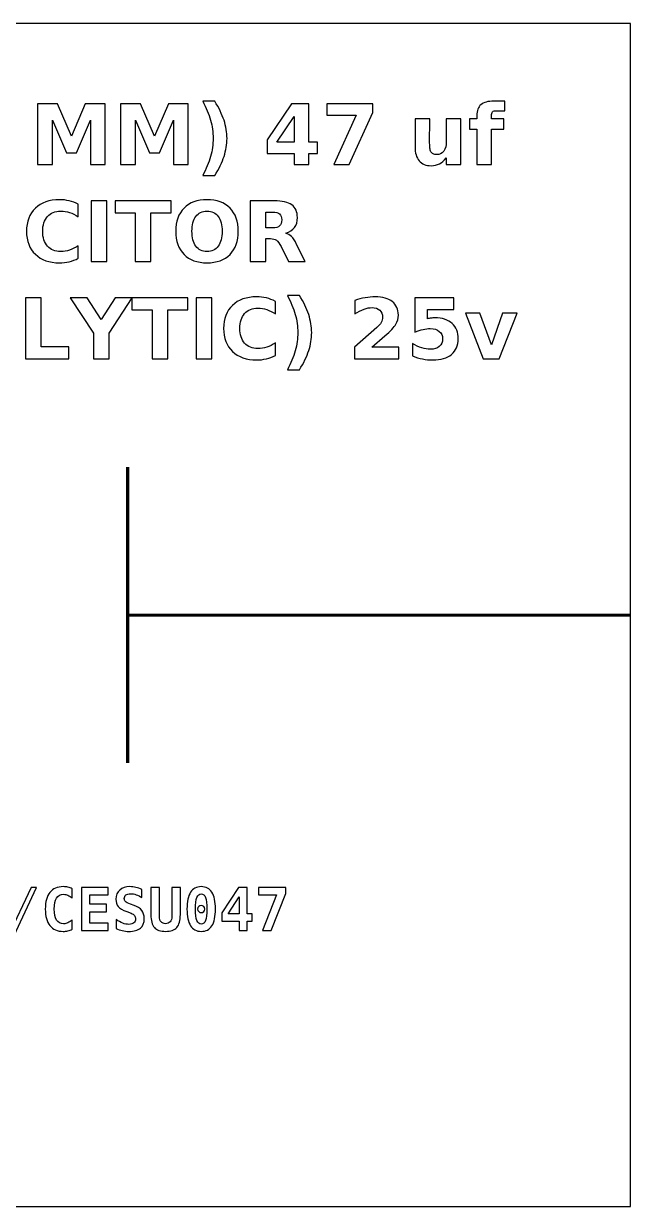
# Model space of a CAD drawing. Header units: centimetres. Extents: x -11.5 to -9.5, y -15.85 to -13.85.
# Drawn here: x -10.525 to -9.5, y -15.85 to -13.85 of the extents above; entities that cross this region are included whole.
import ezdxf

# ---------------------------------------------------------------- set-up
doc = ezdxf.new("R2010")
doc.units = ezdxf.units.CM
doc.header["$MEASUREMENT"] = 0
doc.layers.add('Layer 1', color=7, linetype='Continuous')

msp = doc.modelspace()

# ---------------------------------------------------------------- linework, layer by layer
at = {"layer": 'Layer 1', "color": 7}
msp.add_open_spline([(-11.5, -13.85), (-11.5, -13.85), (-9.5, -13.85), (-9.5, -13.85), (-9.5, -13.85), (-9.5, -13.85), (-9.5, -15.85), (-9.5, -15.85), (-9.5, -15.85), (-9.5, -15.85), (-11.5, -15.85), (-11.5, -15.85), (-11.5, -15.85), (-11.5, -15.85), (-11.5, -13.85), (-11.5, -13.85)], degree=3, knots=[0, 0, 0, 0, 0.25, 0.25, 0.25, 0.25, 0.5, 0.5, 0.5, 0.5, 0.75, 0.75, 0.75, 0.75, 1, 1, 1, 1], dxfattribs=at)
at = {"layer": 'Layer 1', "color": 250}
for points, knots in [([(-10.502, -13.98534), (-10.502, -13.98534), (-10.46825, -13.98534), (-10.46825, -13.98534), (-10.46825, -13.98534), (-10.46825, -13.98534), (-10.4448, -14.0404), (-10.4448, -14.0404), (-10.4448, -14.0404), (-10.4448, -14.0404), (-10.42124, -13.98534), (-10.42124, -13.98534), (-10.42124, -13.98534), (-10.42124, -13.98534), (-10.38756, -13.98534), (-10.38756, -13.98534), (-10.38756, -13.98534), (-10.38756, -13.98534), (-10.38756, -14.08821), (-10.38756, -14.08821), (-10.38756, -14.08821), (-10.38756, -14.08821), (-10.41263, -14.08821), (-10.41263, -14.08821), (-10.41263, -14.08821), (-10.41263, -14.08821), (-10.41263, -14.01297), (-10.41263, -14.01297), (-10.41263, -14.01297), (-10.41263, -14.01297), (-10.43634, -14.06843), (-10.43634, -14.06843), (-10.43634, -14.06843), (-10.43634, -14.06843), (-10.45315, -14.06843), (-10.45315, -14.06843), (-10.45315, -14.06843), (-10.45315, -14.06843), (-10.47686, -14.01297), (-10.47686, -14.01297), (-10.47686, -14.01297), (-10.47686, -14.01297), (-10.47686, -14.08821), (-10.47686, -14.08821), (-10.47686, -14.08821), (-10.47686, -14.08821), (-10.502, -14.08821), (-10.502, -14.08821), (-10.502, -14.08821), (-10.502, -14.08821), (-10.502, -13.98534), (-10.502, -13.98534)], [0, 0, 0, 0, 0.0769231, 0.0769231, 0.0769231, 0.0769231, 0.1538462, 0.1538462, 0.1538462, 0.1538462, 0.2307692, 0.2307692, 0.2307692, 0.2307692, 0.3076923, 0.3076923, 0.3076923, 0.3076923, 0.3846154, 0.3846154, 0.3846154, 0.3846154, 0.4615385, 0.4615385, 0.4615385, 0.4615385, 0.5384615, 0.5384615, 0.5384615, 0.5384615, 0.6153846, 0.6153846, 0.6153846, 0.6153846, 0.6923077, 0.6923077, 0.6923077, 0.6923077, 0.7692308, 0.7692308, 0.7692308, 0.7692308, 0.8461538, 0.8461538, 0.8461538, 0.8461538, 0.9230769, 0.9230769, 0.9230769, 0.9230769, 1, 1, 1, 1]), ([(-10.36157, -13.98534), (-10.36157, -13.98534), (-10.32782, -13.98534), (-10.32782, -13.98534), (-10.32782, -13.98534), (-10.32782, -13.98534), (-10.30437, -14.0404), (-10.30437, -14.0404), (-10.30437, -14.0404), (-10.30437, -14.0404), (-10.28081, -13.98534), (-10.28081, -13.98534), (-10.28081, -13.98534), (-10.28081, -13.98534), (-10.24713, -13.98534), (-10.24713, -13.98534), (-10.24713, -13.98534), (-10.24713, -13.98534), (-10.24713, -14.08821), (-10.24713, -14.08821), (-10.24713, -14.08821), (-10.24713, -14.08821), (-10.2722, -14.08821), (-10.2722, -14.08821), (-10.2722, -14.08821), (-10.2722, -14.08821), (-10.2722, -14.01297), (-10.2722, -14.01297), (-10.2722, -14.01297), (-10.2722, -14.01297), (-10.29591, -14.06843), (-10.29591, -14.06843), (-10.29591, -14.06843), (-10.29591, -14.06843), (-10.31272, -14.06843), (-10.31272, -14.06843), (-10.31272, -14.06843), (-10.31272, -14.06843), (-10.33643, -14.01297), (-10.33643, -14.01297), (-10.33643, -14.01297), (-10.33643, -14.01297), (-10.33643, -14.08821), (-10.33643, -14.08821), (-10.33643, -14.08821), (-10.33643, -14.08821), (-10.36157, -14.08821), (-10.36157, -14.08821), (-10.36157, -14.08821), (-10.36157, -14.08821), (-10.36157, -13.98534), (-10.36157, -13.98534)], [0, 0, 0, 0, 0.0769231, 0.0769231, 0.0769231, 0.0769231, 0.1538462, 0.1538462, 0.1538462, 0.1538462, 0.2307692, 0.2307692, 0.2307692, 0.2307692, 0.3076923, 0.3076923, 0.3076923, 0.3076923, 0.3846154, 0.3846154, 0.3846154, 0.3846154, 0.4615385, 0.4615385, 0.4615385, 0.4615385, 0.5384615, 0.5384615, 0.5384615, 0.5384615, 0.6153846, 0.6153846, 0.6153846, 0.6153846, 0.6923077, 0.6923077, 0.6923077, 0.6923077, 0.7692308, 0.7692308, 0.7692308, 0.7692308, 0.8461538, 0.8461538, 0.8461538, 0.8461538, 0.9230769, 0.9230769, 0.9230769, 0.9230769, 1, 1, 1, 1]), ([(-10.22281, -14.10681), (-10.21693, -14.09588), (-10.21251, -14.0852), (-10.20957, -14.07478), (-10.20957, -14.07478), (-10.20663, -14.06434), (-10.20517, -14.05406), (-10.20517, -14.0439), (-10.20517, -14.0439), (-10.20517, -14.03374), (-10.20663, -14.02346), (-10.20957, -14.01307), (-10.20957, -14.01307), (-10.21251, -14.00267), (-10.21693, -13.99202), (-10.22281, -13.98113), (-10.22281, -13.98113), (-10.22281, -13.98113), (-10.20235, -13.98113), (-10.20235, -13.98113), (-10.20235, -13.98113), (-10.19537, -13.9924), (-10.19019, -14.00317), (-10.1868, -14.01349), (-10.1868, -14.01349), (-10.18344, -14.02379), (-10.18175, -14.03398), (-10.18175, -14.04404), (-10.18175, -14.04404), (-10.18175, -14.05411), (-10.18342, -14.06424), (-10.18678, -14.07445), (-10.18678, -14.07445), (-10.19012, -14.08468), (-10.19532, -14.09548), (-10.20235, -14.10681), (-10.20235, -14.10681), (-10.20235, -14.10681), (-10.22281, -14.10681), (-10.22281, -14.10681)], [0, 0, 0, 0, 0.1, 0.1, 0.1, 0.1, 0.2, 0.2, 0.2, 0.2, 0.3, 0.3, 0.3, 0.3, 0.4, 0.4, 0.4, 0.4, 0.5, 0.5, 0.5, 0.5, 0.6, 0.6, 0.6, 0.6, 0.7, 0.7, 0.7, 0.7, 0.8, 0.8, 0.8, 0.8, 0.9, 0.9, 0.9, 0.9, 1, 1, 1, 1]), ([(-10.07293, -13.98534), (-10.07293, -13.98534), (-10.04343, -13.98534), (-10.04343, -13.98534), (-10.04343, -13.98534), (-10.04343, -13.98534), (-10.04343, -14.05025), (-10.04343, -14.05025), (-10.04343, -14.05025), (-10.04343, -14.05025), (-10.02876, -14.05025), (-10.02876, -14.05025), (-10.02876, -14.05025), (-10.02876, -14.05025), (-10.02876, -14.06947), (-10.02876, -14.06947), (-10.02876, -14.06947), (-10.02876, -14.06947), (-10.04343, -14.06947), (-10.04343, -14.06947), (-10.04343, -14.06947), (-10.04343, -14.06947), (-10.04343, -14.08821), (-10.04343, -14.08821), (-10.04343, -14.08821), (-10.04343, -14.08821), (-10.0685, -14.08821), (-10.0685, -14.08821), (-10.0685, -14.08821), (-10.0685, -14.08821), (-10.0685, -14.06947), (-10.0685, -14.06947), (-10.0685, -14.06947), (-10.0685, -14.06947), (-10.11413, -14.06947), (-10.11413, -14.06947), (-10.11413, -14.06947), (-10.11413, -14.06947), (-10.11413, -14.04672), (-10.11413, -14.04672), (-10.11413, -14.04672), (-10.11413, -14.04672), (-10.07293, -13.98534), (-10.07293, -13.98534)], [0, 0, 0, 0, 0.0909091, 0.0909091, 0.0909091, 0.0909091, 0.1818182, 0.1818182, 0.1818182, 0.1818182, 0.2727273, 0.2727273, 0.2727273, 0.2727273, 0.3636364, 0.3636364, 0.3636364, 0.3636364, 0.4545455, 0.4545455, 0.4545455, 0.4545455, 0.5454545, 0.5454545, 0.5454545, 0.5454545, 0.6363636, 0.6363636, 0.6363636, 0.6363636, 0.7272727, 0.7272727, 0.7272727, 0.7272727, 0.8181818, 0.8181818, 0.8181818, 0.8181818, 0.9090909, 0.9090909, 0.9090909, 0.9090909, 1, 1, 1, 1]), ([(-10.01286, -13.98534), (-10.01286, -13.98534), (-9.93534, -13.98534), (-9.93534, -13.98534), (-9.93534, -13.98534), (-9.93534, -13.98534), (-9.93534, -14.0003), (-9.93534, -14.0003), (-9.93534, -14.0003), (-9.93534, -14.0003), (-9.97544, -14.08821), (-9.97544, -14.08821), (-9.97544, -14.08821), (-9.97544, -14.08821), (-10.00129, -14.08821), (-10.00129, -14.08821), (-10.00129, -14.08821), (-10.00129, -14.08821), (-9.96331, -14.00484), (-9.96331, -14.00484), (-9.96331, -14.00484), (-9.96331, -14.00484), (-10.01286, -14.00484), (-10.01286, -14.00484), (-10.01286, -14.00484), (-10.01286, -14.00484), (-10.01286, -13.98534), (-10.01286, -13.98534)], [0, 0, 0, 0, 0.1428571, 0.1428571, 0.1428571, 0.1428571, 0.2857143, 0.2857143, 0.2857143, 0.2857143, 0.4285714, 0.4285714, 0.4285714, 0.4285714, 0.5714286, 0.5714286, 0.5714286, 0.5714286, 0.7142857, 0.7142857, 0.7142857, 0.7142857, 0.8571429, 0.8571429, 0.8571429, 0.8571429, 1, 1, 1, 1]), ([(-9.71187, -13.98099), (-9.71187, -13.98099), (-9.71187, -13.99717), (-9.71187, -13.99717), (-9.71187, -13.99717), (-9.71187, -13.99717), (-9.72553, -13.99717), (-9.72553, -13.99717), (-9.72553, -13.99717), (-9.72901, -13.99717), (-9.73146, -13.99781), (-9.73282, -13.99908), (-9.73282, -13.99908), (-9.73421, -14.00035), (-9.73489, -14.00253), (-9.73489, -14.00566), (-9.73489, -14.00566), (-9.73489, -14.00566), (-9.73489, -14.01105), (-9.73489, -14.01105), (-9.73489, -14.01105), (-9.73489, -14.01105), (-9.71382, -14.01105), (-9.71382, -14.01105), (-9.71382, -14.01105), (-9.71382, -14.01105), (-9.71382, -14.02869), (-9.71382, -14.02869), (-9.71382, -14.02869), (-9.71382, -14.02869), (-9.73489, -14.02869), (-9.73489, -14.02869), (-9.73489, -14.02869), (-9.73489, -14.02869), (-9.73489, -14.08821), (-9.73489, -14.08821), (-9.73489, -14.08821), (-9.73489, -14.08821), (-9.75956, -14.08821), (-9.75956, -14.08821), (-9.75956, -14.08821), (-9.75956, -14.08821), (-9.75956, -14.02869), (-9.75956, -14.02869), (-9.75956, -14.02869), (-9.75956, -14.02869), (-9.77182, -14.02869), (-9.77182, -14.02869), (-9.77182, -14.02869), (-9.77182, -14.02869), (-9.77182, -14.01105), (-9.77182, -14.01105), (-9.77182, -14.01105), (-9.77182, -14.01105), (-9.75956, -14.01105), (-9.75956, -14.01105), (-9.75956, -14.01105), (-9.75956, -14.01105), (-9.75956, -14.00566), (-9.75956, -14.00566), (-9.75956, -14.00566), (-9.75956, -13.99726), (-9.75721, -13.99103), (-9.75253, -13.98701), (-9.75253, -13.98701), (-9.74785, -13.98299), (-9.74058, -13.98099), (-9.73075, -13.98099), (-9.73075, -13.98099), (-9.73075, -13.98099), (-9.71187, -13.98099), (-9.71187, -13.98099)], [0, 0, 0, 0, 0.0555556, 0.0555556, 0.0555556, 0.0555556, 0.1111111, 0.1111111, 0.1111111, 0.1111111, 0.1666667, 0.1666667, 0.1666667, 0.1666667, 0.2222222, 0.2222222, 0.2222222, 0.2222222, 0.2777778, 0.2777778, 0.2777778, 0.2777778, 0.3333333, 0.3333333, 0.3333333, 0.3333333, 0.3888889, 0.3888889, 0.3888889, 0.3888889, 0.4444444, 0.4444444, 0.4444444, 0.4444444, 0.5, 0.5, 0.5, 0.5, 0.5555556, 0.5555556, 0.5555556, 0.5555556, 0.6111111, 0.6111111, 0.6111111, 0.6111111, 0.6666667, 0.6666667, 0.6666667, 0.6666667, 0.7222222, 0.7222222, 0.7222222, 0.7222222, 0.7777778, 0.7777778, 0.7777778, 0.7777778, 0.8333333, 0.8333333, 0.8333333, 0.8333333, 0.8888889, 0.8888889, 0.8888889, 0.8888889, 0.9444444, 0.9444444, 0.9444444, 0.9444444, 1, 1, 1, 1]), ([(-10.0685, -14.00719), (-10.0685, -14.00719), (-10.0976, -14.05025), (-10.0976, -14.05025), (-10.0976, -14.05025), (-10.0976, -14.05025), (-10.0685, -14.05025), (-10.0685, -14.05025), (-10.0685, -14.05025), (-10.0685, -14.05025), (-10.0685, -14.00719), (-10.0685, -14.00719)], [0, 0, 0, 0, 0.3333333, 0.3333333, 0.3333333, 0.3333333, 0.6666667, 0.6666667, 0.6666667, 0.6666667, 1, 1, 1, 1]), ([(-9.86394, -14.05818), (-9.86394, -14.05818), (-9.86394, -14.01105), (-9.86394, -14.01105), (-9.86394, -14.01105), (-9.86394, -14.01105), (-9.83913, -14.01105), (-9.83913, -14.01105), (-9.83913, -14.01105), (-9.83913, -14.01105), (-9.83913, -14.01876), (-9.83913, -14.01876), (-9.83913, -14.01876), (-9.83913, -14.02295), (-9.83915, -14.02819), (-9.8392, -14.03449), (-9.8392, -14.03449), (-9.83925, -14.04082), (-9.83927, -14.04503), (-9.83927, -14.04715), (-9.83927, -14.04715), (-9.83927, -14.05336), (-9.8391, -14.05782), (-9.83878, -14.06055), (-9.83878, -14.06055), (-9.83847, -14.06328), (-9.83791, -14.06526), (-9.83713, -14.0665), (-9.83713, -14.0665), (-9.83612, -14.06813), (-9.8348, -14.06935), (-9.83318, -14.07022), (-9.83318, -14.07022), (-9.83153, -14.07109), (-9.82967, -14.07154), (-9.82756, -14.07154), (-9.82756, -14.07154), (-9.82241, -14.07154), (-9.81836, -14.06956), (-9.81542, -14.06561), (-9.81542, -14.06561), (-9.81248, -14.06166), (-9.81102, -14.05618), (-9.81102, -14.04915), (-9.81102, -14.04915), (-9.81102, -14.04915), (-9.81102, -14.01105), (-9.81102, -14.01105), (-9.81102, -14.01105), (-9.81102, -14.01105), (-9.78635, -14.01105), (-9.78635, -14.01105), (-9.78635, -14.01105), (-9.78635, -14.01105), (-9.78635, -14.08821), (-9.78635, -14.08821), (-9.78635, -14.08821), (-9.78635, -14.08821), (-9.81102, -14.08821), (-9.81102, -14.08821), (-9.81102, -14.08821), (-9.81102, -14.08821), (-9.81102, -14.07704), (-9.81102, -14.07704), (-9.81102, -14.07704), (-9.81474, -14.08155), (-9.81869, -14.08487), (-9.82283, -14.08701), (-9.82283, -14.08701), (-9.82699, -14.08915), (-9.83158, -14.09021), (-9.83659, -14.09021), (-9.83659, -14.09021), (-9.8455, -14.09021), (-9.85227, -14.08748), (-9.85695, -14.082), (-9.85695, -14.082), (-9.86161, -14.07654), (-9.86394, -14.0686), (-9.86394, -14.05818)], [0, 0, 0, 0, 0.05, 0.05, 0.05, 0.05, 0.1, 0.1, 0.1, 0.1, 0.15, 0.15, 0.15, 0.15, 0.2, 0.2, 0.2, 0.2, 0.25, 0.25, 0.25, 0.25, 0.3, 0.3, 0.3, 0.3, 0.35, 0.35, 0.35, 0.35, 0.4, 0.4, 0.4, 0.4, 0.45, 0.45, 0.45, 0.45, 0.5, 0.5, 0.5, 0.5, 0.55, 0.55, 0.55, 0.55, 0.6, 0.6, 0.6, 0.6, 0.65, 0.65, 0.65, 0.65, 0.7, 0.7, 0.7, 0.7, 0.75, 0.75, 0.75, 0.75, 0.8, 0.8, 0.8, 0.8, 0.85, 0.85, 0.85, 0.85, 0.9, 0.9, 0.9, 0.9, 0.95, 0.95, 0.95, 0.95, 1, 1, 1, 1]), ([(-10.43322, -14.24682), (-10.43808, -14.24933), (-10.44316, -14.25124), (-10.44846, -14.25253), (-10.44846, -14.25253), (-10.45372, -14.25382), (-10.45925, -14.25446), (-10.46499, -14.25446), (-10.46499, -14.25446), (-10.48211, -14.25446), (-10.49568, -14.24966), (-10.5057, -14.24009), (-10.5057, -14.24009), (-10.51572, -14.23052), (-10.52073, -14.21754), (-10.52073, -14.20112), (-10.52073, -14.20112), (-10.52073, -14.18468), (-10.51572, -14.17167), (-10.5057, -14.1621), (-10.5057, -14.1621), (-10.49568, -14.15253), (-10.48211, -14.14773), (-10.46499, -14.14773), (-10.46499, -14.14773), (-10.45925, -14.14773), (-10.45372, -14.14837), (-10.44846, -14.14966), (-10.44846, -14.14966), (-10.44316, -14.15095), (-10.43808, -14.15286), (-10.43322, -14.15538), (-10.43322, -14.15538), (-10.43322, -14.15538), (-10.43322, -14.17666), (-10.43322, -14.17666), (-10.43322, -14.17666), (-10.43813, -14.1733), (-10.44298, -14.17085), (-10.44775, -14.1693), (-10.44775, -14.1693), (-10.45252, -14.16772), (-10.45756, -14.16695), (-10.46285, -14.16695), (-10.46285, -14.16695), (-10.4723, -14.16695), (-10.47976, -14.16998), (-10.48517, -14.17605), (-10.48517, -14.17605), (-10.4906, -14.18212), (-10.49331, -14.19047), (-10.49331, -14.20112), (-10.49331, -14.20112), (-10.49331, -14.21175), (-10.4906, -14.22008), (-10.48517, -14.22614), (-10.48517, -14.22614), (-10.47976, -14.23221), (-10.4723, -14.23524), (-10.46285, -14.23524), (-10.46285, -14.23524), (-10.45756, -14.23524), (-10.45252, -14.23447), (-10.44775, -14.23289), (-10.44775, -14.23289), (-10.44298, -14.23134), (-10.43813, -14.22889), (-10.43322, -14.22553), (-10.43322, -14.22553), (-10.43322, -14.22553), (-10.43322, -14.24682), (-10.43322, -14.24682)], [0, 0, 0, 0, 0.0555556, 0.0555556, 0.0555556, 0.0555556, 0.1111111, 0.1111111, 0.1111111, 0.1111111, 0.1666667, 0.1666667, 0.1666667, 0.1666667, 0.2222222, 0.2222222, 0.2222222, 0.2222222, 0.2777778, 0.2777778, 0.2777778, 0.2777778, 0.3333333, 0.3333333, 0.3333333, 0.3333333, 0.3888889, 0.3888889, 0.3888889, 0.3888889, 0.4444444, 0.4444444, 0.4444444, 0.4444444, 0.5, 0.5, 0.5, 0.5, 0.5555556, 0.5555556, 0.5555556, 0.5555556, 0.6111111, 0.6111111, 0.6111111, 0.6111111, 0.6666667, 0.6666667, 0.6666667, 0.6666667, 0.7222222, 0.7222222, 0.7222222, 0.7222222, 0.7777778, 0.7777778, 0.7777778, 0.7777778, 0.8333333, 0.8333333, 0.8333333, 0.8333333, 0.8888889, 0.8888889, 0.8888889, 0.8888889, 0.9444444, 0.9444444, 0.9444444, 0.9444444, 1, 1, 1, 1]), ([(-10.41125, -14.14959), (-10.41125, -14.14959), (-10.38472, -14.14959), (-10.38472, -14.14959), (-10.38472, -14.14959), (-10.38472, -14.14959), (-10.38472, -14.25246), (-10.38472, -14.25246), (-10.38472, -14.25246), (-10.38472, -14.25246), (-10.41125, -14.25246), (-10.41125, -14.25246), (-10.41125, -14.25246), (-10.41125, -14.25246), (-10.41125, -14.14959), (-10.41125, -14.14959)], [0, 0, 0, 0, 0.25, 0.25, 0.25, 0.25, 0.5, 0.5, 0.5, 0.5, 0.75, 0.75, 0.75, 0.75, 1, 1, 1, 1]), ([(-10.37104, -14.14959), (-10.37104, -14.14959), (-10.27624, -14.14959), (-10.27624, -14.14959), (-10.27624, -14.14959), (-10.27624, -14.14959), (-10.27624, -14.16965), (-10.27624, -14.16965), (-10.27624, -14.16965), (-10.27624, -14.16965), (-10.31034, -14.16965), (-10.31034, -14.16965), (-10.31034, -14.16965), (-10.31034, -14.16965), (-10.31034, -14.25246), (-10.31034, -14.25246), (-10.31034, -14.25246), (-10.31034, -14.25246), (-10.33687, -14.25246), (-10.33687, -14.25246), (-10.33687, -14.25246), (-10.33687, -14.25246), (-10.33687, -14.16965), (-10.33687, -14.16965), (-10.33687, -14.16965), (-10.33687, -14.16965), (-10.37104, -14.16965), (-10.37104, -14.16965), (-10.37104, -14.16965), (-10.37104, -14.16965), (-10.37104, -14.14959), (-10.37104, -14.14959)], [0, 0, 0, 0, 0.125, 0.125, 0.125, 0.125, 0.25, 0.25, 0.25, 0.25, 0.375, 0.375, 0.375, 0.375, 0.5, 0.5, 0.5, 0.5, 0.625, 0.625, 0.625, 0.625, 0.75, 0.75, 0.75, 0.75, 0.875, 0.875, 0.875, 0.875, 1, 1, 1, 1]), ([(-10.21551, -14.14773), (-10.19898, -14.14773), (-10.18602, -14.15246), (-10.17666, -14.16194), (-10.17666, -14.16194), (-10.16728, -14.17139), (-10.1626, -14.18444), (-10.1626, -14.20112), (-10.1626, -14.20112), (-10.1626, -14.21775), (-10.16728, -14.2308), (-10.17666, -14.24025), (-10.17666, -14.24025), (-10.18602, -14.24973), (-10.19898, -14.25446), (-10.21551, -14.25446), (-10.21551, -14.25446), (-10.232, -14.25446), (-10.24493, -14.24973), (-10.25434, -14.24025), (-10.25434, -14.24025), (-10.26372, -14.2308), (-10.26843, -14.21775), (-10.26843, -14.20112), (-10.26843, -14.20112), (-10.26843, -14.18444), (-10.26372, -14.17139), (-10.25434, -14.16194), (-10.25434, -14.16194), (-10.24493, -14.15246), (-10.232, -14.14773), (-10.21551, -14.14773)], [0, 0, 0, 0, 0.125, 0.125, 0.125, 0.125, 0.25, 0.25, 0.25, 0.25, 0.375, 0.375, 0.375, 0.375, 0.5, 0.5, 0.5, 0.5, 0.625, 0.625, 0.625, 0.625, 0.75, 0.75, 0.75, 0.75, 0.875, 0.875, 0.875, 0.875, 1, 1, 1, 1]), ([(-10.116, -14.21354), (-10.116, -14.21354), (-10.116, -14.25246), (-10.116, -14.25246), (-10.116, -14.25246), (-10.116, -14.25246), (-10.14253, -14.25246), (-10.14253, -14.25246), (-10.14253, -14.25246), (-10.14253, -14.25246), (-10.14253, -14.14959), (-10.14253, -14.14959), (-10.14253, -14.14959), (-10.14253, -14.14959), (-10.10201, -14.14959), (-10.10201, -14.14959), (-10.10201, -14.14959), (-10.08846, -14.14959), (-10.07851, -14.15187), (-10.07221, -14.15641), (-10.07221, -14.15641), (-10.06589, -14.16095), (-10.06273, -14.16815), (-10.06273, -14.17798), (-10.06273, -14.17798), (-10.06273, -14.18477), (-10.06438, -14.19037), (-10.06765, -14.19472), (-10.06765, -14.19472), (-10.07094, -14.1991), (-10.0759, -14.20232), (-10.08251, -14.20437), (-10.08251, -14.20437), (-10.07889, -14.20521), (-10.07562, -14.20707), (-10.07275, -14.20999), (-10.07275, -14.20999), (-10.06988, -14.2129), (-10.06699, -14.21732), (-10.06405, -14.22325), (-10.06405, -14.22325), (-10.06405, -14.22325), (-10.04963, -14.25246), (-10.04963, -14.25246), (-10.04963, -14.25246), (-10.04963, -14.25246), (-10.0779, -14.25246), (-10.0779, -14.25246), (-10.0779, -14.25246), (-10.0779, -14.25246), (-10.09044, -14.2269), (-10.09044, -14.2269), (-10.09044, -14.2269), (-10.09295, -14.22177), (-10.09552, -14.21824), (-10.09813, -14.21636), (-10.09813, -14.21636), (-10.10072, -14.21448), (-10.10417, -14.21354), (-10.1085, -14.21354), (-10.1085, -14.21354), (-10.1085, -14.21354), (-10.116, -14.21354), (-10.116, -14.21354)], [0, 0, 0, 0, 0.0625, 0.0625, 0.0625, 0.0625, 0.125, 0.125, 0.125, 0.125, 0.1875, 0.1875, 0.1875, 0.1875, 0.25, 0.25, 0.25, 0.25, 0.3125, 0.3125, 0.3125, 0.3125, 0.375, 0.375, 0.375, 0.375, 0.4375, 0.4375, 0.4375, 0.4375, 0.5, 0.5, 0.5, 0.5, 0.5625, 0.5625, 0.5625, 0.5625, 0.625, 0.625, 0.625, 0.625, 0.6875, 0.6875, 0.6875, 0.6875, 0.75, 0.75, 0.75, 0.75, 0.8125, 0.8125, 0.8125, 0.8125, 0.875, 0.875, 0.875, 0.875, 0.9375, 0.9375, 0.9375, 0.9375, 1, 1, 1, 1]), ([(-10.21551, -14.16695), (-10.2236, -14.16695), (-10.22986, -14.16993), (-10.23433, -14.17591), (-10.23433, -14.17591), (-10.23877, -14.18188), (-10.24101, -14.19028), (-10.24101, -14.20112), (-10.24101, -14.20112), (-10.24101, -14.21194), (-10.23877, -14.22031), (-10.23433, -14.22628), (-10.23433, -14.22628), (-10.22986, -14.23226), (-10.2236, -14.23524), (-10.21551, -14.23524), (-10.21551, -14.23524), (-10.20737, -14.23524), (-10.2011, -14.23226), (-10.19663, -14.22628), (-10.19663, -14.22628), (-10.19218, -14.22031), (-10.18995, -14.21194), (-10.18995, -14.20112), (-10.18995, -14.20112), (-10.18995, -14.19028), (-10.19218, -14.18188), (-10.19663, -14.17591), (-10.19663, -14.17591), (-10.2011, -14.16993), (-10.20737, -14.16695), (-10.21551, -14.16695)], [0, 0, 0, 0, 0.125, 0.125, 0.125, 0.125, 0.25, 0.25, 0.25, 0.25, 0.375, 0.375, 0.375, 0.375, 0.5, 0.5, 0.5, 0.5, 0.625, 0.625, 0.625, 0.625, 0.75, 0.75, 0.75, 0.75, 0.875, 0.875, 0.875, 0.875, 1, 1, 1, 1]), ([(-10.10483, -14.19522), (-10.09928, -14.19522), (-10.09528, -14.19418), (-10.09288, -14.19211), (-10.09288, -14.19211), (-10.09046, -14.19004), (-10.08926, -14.18663), (-10.08926, -14.1819), (-10.08926, -14.1819), (-10.08926, -14.17722), (-10.09046, -14.17386), (-10.09288, -14.17184), (-10.09288, -14.17184), (-10.09528, -14.16982), (-10.09928, -14.16881), (-10.10483, -14.16881), (-10.10483, -14.16881), (-10.10483, -14.16881), (-10.116, -14.16881), (-10.116, -14.16881), (-10.116, -14.16881), (-10.116, -14.16881), (-10.116, -14.19522), (-10.116, -14.19522), (-10.116, -14.19522), (-10.116, -14.19522), (-10.10483, -14.19522), (-10.10483, -14.19522)], [0, 0, 0, 0, 0.1428571, 0.1428571, 0.1428571, 0.1428571, 0.2857143, 0.2857143, 0.2857143, 0.2857143, 0.4285714, 0.4285714, 0.4285714, 0.4285714, 0.5714286, 0.5714286, 0.5714286, 0.5714286, 0.7142857, 0.7142857, 0.7142857, 0.7142857, 0.8571429, 0.8571429, 0.8571429, 0.8571429, 1, 1, 1, 1]), ([(-10.52242, -14.31384), (-10.52242, -14.31384), (-10.49589, -14.31384), (-10.49589, -14.31384), (-10.49589, -14.31384), (-10.49589, -14.31384), (-10.49589, -14.39665), (-10.49589, -14.39665), (-10.49589, -14.39665), (-10.49589, -14.39665), (-10.44933, -14.39665), (-10.44933, -14.39665), (-10.44933, -14.39665), (-10.44933, -14.39665), (-10.44933, -14.41671), (-10.44933, -14.41671), (-10.44933, -14.41671), (-10.44933, -14.41671), (-10.52242, -14.41671), (-10.52242, -14.41671), (-10.52242, -14.41671), (-10.52242, -14.41671), (-10.52242, -14.31384), (-10.52242, -14.31384)], [0, 0, 0, 0, 0.1666667, 0.1666667, 0.1666667, 0.1666667, 0.3333333, 0.3333333, 0.3333333, 0.3333333, 0.5, 0.5, 0.5, 0.5, 0.6666667, 0.6666667, 0.6666667, 0.6666667, 0.8333333, 0.8333333, 0.8333333, 0.8333333, 1, 1, 1, 1]), ([(-10.44686, -14.31384), (-10.44686, -14.31384), (-10.41786, -14.31384), (-10.41786, -14.31384), (-10.41786, -14.31384), (-10.41786, -14.31384), (-10.39441, -14.35051), (-10.39441, -14.35051), (-10.39441, -14.35051), (-10.39441, -14.35051), (-10.37099, -14.31384), (-10.37099, -14.31384), (-10.37099, -14.31384), (-10.37099, -14.31384), (-10.34192, -14.31384), (-10.34192, -14.31384), (-10.34192, -14.31384), (-10.34192, -14.31384), (-10.38112, -14.37337), (-10.38112, -14.37337), (-10.38112, -14.37337), (-10.38112, -14.37337), (-10.38112, -14.41671), (-10.38112, -14.41671), (-10.38112, -14.41671), (-10.38112, -14.41671), (-10.40765, -14.41671), (-10.40765, -14.41671), (-10.40765, -14.41671), (-10.40765, -14.41671), (-10.40765, -14.37337), (-10.40765, -14.37337), (-10.40765, -14.37337), (-10.40765, -14.37337), (-10.44686, -14.31384), (-10.44686, -14.31384)], [0, 0, 0, 0, 0.1111111, 0.1111111, 0.1111111, 0.1111111, 0.2222222, 0.2222222, 0.2222222, 0.2222222, 0.3333333, 0.3333333, 0.3333333, 0.3333333, 0.4444444, 0.4444444, 0.4444444, 0.4444444, 0.5555556, 0.5555556, 0.5555556, 0.5555556, 0.6666667, 0.6666667, 0.6666667, 0.6666667, 0.7777778, 0.7777778, 0.7777778, 0.7777778, 0.8888889, 0.8888889, 0.8888889, 0.8888889, 1, 1, 1, 1]), ([(-10.3426, -14.31384), (-10.3426, -14.31384), (-10.2478, -14.31384), (-10.2478, -14.31384), (-10.2478, -14.31384), (-10.2478, -14.31384), (-10.2478, -14.3339), (-10.2478, -14.3339), (-10.2478, -14.3339), (-10.2478, -14.3339), (-10.2819, -14.3339), (-10.2819, -14.3339), (-10.2819, -14.3339), (-10.2819, -14.3339), (-10.2819, -14.41671), (-10.2819, -14.41671), (-10.2819, -14.41671), (-10.2819, -14.41671), (-10.30843, -14.41671), (-10.30843, -14.41671), (-10.30843, -14.41671), (-10.30843, -14.41671), (-10.30843, -14.3339), (-10.30843, -14.3339), (-10.30843, -14.3339), (-10.30843, -14.3339), (-10.3426, -14.3339), (-10.3426, -14.3339), (-10.3426, -14.3339), (-10.3426, -14.3339), (-10.3426, -14.31384), (-10.3426, -14.31384)], [0, 0, 0, 0, 0.125, 0.125, 0.125, 0.125, 0.25, 0.25, 0.25, 0.25, 0.375, 0.375, 0.375, 0.375, 0.5, 0.5, 0.5, 0.5, 0.625, 0.625, 0.625, 0.625, 0.75, 0.75, 0.75, 0.75, 0.875, 0.875, 0.875, 0.875, 1, 1, 1, 1]), ([(-10.23406, -14.31384), (-10.23406, -14.31384), (-10.20753, -14.31384), (-10.20753, -14.31384), (-10.20753, -14.31384), (-10.20753, -14.31384), (-10.20753, -14.41671), (-10.20753, -14.41671), (-10.20753, -14.41671), (-10.20753, -14.41671), (-10.23406, -14.41671), (-10.23406, -14.41671), (-10.23406, -14.41671), (-10.23406, -14.41671), (-10.23406, -14.31384), (-10.23406, -14.31384)], [0, 0, 0, 0, 0.25, 0.25, 0.25, 0.25, 0.5, 0.5, 0.5, 0.5, 0.75, 0.75, 0.75, 0.75, 1, 1, 1, 1]), ([(-10.09999, -14.41107), (-10.10485, -14.41358), (-10.10993, -14.41549), (-10.11523, -14.41678), (-10.11523, -14.41678), (-10.12049, -14.41807), (-10.12602, -14.41871), (-10.13176, -14.41871), (-10.13176, -14.41871), (-10.14888, -14.41871), (-10.16245, -14.41391), (-10.17247, -14.40434), (-10.17247, -14.40434), (-10.18249, -14.39477), (-10.1875, -14.38179), (-10.1875, -14.36537), (-10.1875, -14.36537), (-10.1875, -14.34893), (-10.18249, -14.33592), (-10.17247, -14.32635), (-10.17247, -14.32635), (-10.16245, -14.31678), (-10.14888, -14.31198), (-10.13176, -14.31198), (-10.13176, -14.31198), (-10.12602, -14.31198), (-10.12049, -14.31262), (-10.11523, -14.31391), (-10.11523, -14.31391), (-10.10993, -14.3152), (-10.10485, -14.31711), (-10.09999, -14.31963), (-10.09999, -14.31963), (-10.09999, -14.31963), (-10.09999, -14.34091), (-10.09999, -14.34091), (-10.09999, -14.34091), (-10.1049, -14.33755), (-10.10975, -14.3351), (-10.11452, -14.33355), (-10.11452, -14.33355), (-10.11929, -14.33197), (-10.12433, -14.3312), (-10.12962, -14.3312), (-10.12962, -14.3312), (-10.13907, -14.3312), (-10.14653, -14.33423), (-10.15194, -14.3403), (-10.15194, -14.3403), (-10.15737, -14.34637), (-10.16008, -14.35472), (-10.16008, -14.36537), (-10.16008, -14.36537), (-10.16008, -14.376), (-10.15737, -14.38433), (-10.15194, -14.39039), (-10.15194, -14.39039), (-10.14653, -14.39646), (-10.13907, -14.39949), (-10.12962, -14.39949), (-10.12962, -14.39949), (-10.12433, -14.39949), (-10.11929, -14.39872), (-10.11452, -14.39714), (-10.11452, -14.39714), (-10.10975, -14.39559), (-10.1049, -14.39314), (-10.09999, -14.38978), (-10.09999, -14.38978), (-10.09999, -14.38978), (-10.09999, -14.41107), (-10.09999, -14.41107)], [0, 0, 0, 0, 0.0555556, 0.0555556, 0.0555556, 0.0555556, 0.1111111, 0.1111111, 0.1111111, 0.1111111, 0.1666667, 0.1666667, 0.1666667, 0.1666667, 0.2222222, 0.2222222, 0.2222222, 0.2222222, 0.2777778, 0.2777778, 0.2777778, 0.2777778, 0.3333333, 0.3333333, 0.3333333, 0.3333333, 0.3888889, 0.3888889, 0.3888889, 0.3888889, 0.4444444, 0.4444444, 0.4444444, 0.4444444, 0.5, 0.5, 0.5, 0.5, 0.5555556, 0.5555556, 0.5555556, 0.5555556, 0.6111111, 0.6111111, 0.6111111, 0.6111111, 0.6666667, 0.6666667, 0.6666667, 0.6666667, 0.7222222, 0.7222222, 0.7222222, 0.7222222, 0.7777778, 0.7777778, 0.7777778, 0.7777778, 0.8333333, 0.8333333, 0.8333333, 0.8333333, 0.8888889, 0.8888889, 0.8888889, 0.8888889, 0.9444444, 0.9444444, 0.9444444, 0.9444444, 1, 1, 1, 1]), ([(-10.07969, -14.43531), (-10.07381, -14.42438), (-10.06939, -14.4137), (-10.06645, -14.40328), (-10.06645, -14.40328), (-10.06351, -14.39284), (-10.06205, -14.38256), (-10.06205, -14.3724), (-10.06205, -14.3724), (-10.06205, -14.36224), (-10.06351, -14.35196), (-10.06645, -14.34157), (-10.06645, -14.34157), (-10.06939, -14.33117), (-10.07381, -14.32052), (-10.07969, -14.30963), (-10.07969, -14.30963), (-10.07969, -14.30963), (-10.05923, -14.30963), (-10.05923, -14.30963), (-10.05923, -14.30963), (-10.05225, -14.3209), (-10.04707, -14.33167), (-10.04368, -14.34199), (-10.04368, -14.34199), (-10.04032, -14.35229), (-10.03863, -14.36248), (-10.03863, -14.37254), (-10.03863, -14.37254), (-10.03863, -14.38261), (-10.0403, -14.39274), (-10.04366, -14.40295), (-10.04366, -14.40295), (-10.047, -14.41318), (-10.0522, -14.42398), (-10.05923, -14.43531), (-10.05923, -14.43531), (-10.05923, -14.43531), (-10.07969, -14.43531), (-10.07969, -14.43531)], [0, 0, 0, 0, 0.1, 0.1, 0.1, 0.1, 0.2, 0.2, 0.2, 0.2, 0.3, 0.3, 0.3, 0.3, 0.4, 0.4, 0.4, 0.4, 0.5, 0.5, 0.5, 0.5, 0.6, 0.6, 0.6, 0.6, 0.7, 0.7, 0.7, 0.7, 0.8, 0.8, 0.8, 0.8, 0.9, 0.9, 0.9, 0.9, 1, 1, 1, 1]), ([(-9.9367, -14.39721), (-9.9367, -14.39721), (-9.89142, -14.39721), (-9.89142, -14.39721), (-9.89142, -14.39721), (-9.89142, -14.39721), (-9.89142, -14.41671), (-9.89142, -14.41671), (-9.89142, -14.41671), (-9.89142, -14.41671), (-9.96619, -14.41671), (-9.96619, -14.41671), (-9.96619, -14.41671), (-9.96619, -14.41671), (-9.96619, -14.39721), (-9.96619, -14.39721), (-9.96619, -14.39721), (-9.96619, -14.39721), (-9.92863, -14.36408), (-9.92863, -14.36408), (-9.92863, -14.36408), (-9.92527, -14.36104), (-9.9228, -14.35808), (-9.9212, -14.35519), (-9.9212, -14.35519), (-9.91958, -14.35229), (-9.91878, -14.34928), (-9.91878, -14.34615), (-9.91878, -14.34615), (-9.91878, -14.34133), (-9.9204, -14.33745), (-9.92364, -14.33451), (-9.92364, -14.33451), (-9.92687, -14.33157), (-9.93117, -14.33012), (-9.93656, -14.33012), (-9.93656, -14.33012), (-9.94069, -14.33012), (-9.94521, -14.33101), (-9.95013, -14.33277), (-9.95013, -14.33277), (-9.95504, -14.33454), (-9.96031, -14.33717), (-9.96591, -14.34065), (-9.96591, -14.34065), (-9.96591, -14.34065), (-9.96591, -14.31805), (-9.96591, -14.31805), (-9.96591, -14.31805), (-9.95993, -14.31608), (-9.95403, -14.31457), (-9.9482, -14.31354), (-9.9482, -14.31354), (-9.94236, -14.3125), (-9.93665, -14.31198), (-9.93103, -14.31198), (-9.93103, -14.31198), (-9.91873, -14.31198), (-9.90916, -14.31469), (-9.90234, -14.32012), (-9.90234, -14.32012), (-9.89552, -14.32553), (-9.89211, -14.33308), (-9.89211, -14.34279), (-9.89211, -14.34279), (-9.89211, -14.34839), (-9.89356, -14.35361), (-9.89646, -14.35846), (-9.89646, -14.35846), (-9.89935, -14.3633), (-9.90544, -14.36979), (-9.91471, -14.37793), (-9.91471, -14.37793), (-9.91471, -14.37793), (-9.9367, -14.39721), (-9.9367, -14.39721)], [0, 0, 0, 0, 0.0526316, 0.0526316, 0.0526316, 0.0526316, 0.1052632, 0.1052632, 0.1052632, 0.1052632, 0.1578947, 0.1578947, 0.1578947, 0.1578947, 0.2105263, 0.2105263, 0.2105263, 0.2105263, 0.2631579, 0.2631579, 0.2631579, 0.2631579, 0.3157895, 0.3157895, 0.3157895, 0.3157895, 0.3684211, 0.3684211, 0.3684211, 0.3684211, 0.4210526, 0.4210526, 0.4210526, 0.4210526, 0.4736842, 0.4736842, 0.4736842, 0.4736842, 0.5263158, 0.5263158, 0.5263158, 0.5263158, 0.5789474, 0.5789474, 0.5789474, 0.5789474, 0.6315789, 0.6315789, 0.6315789, 0.6315789, 0.6842105, 0.6842105, 0.6842105, 0.6842105, 0.7368421, 0.7368421, 0.7368421, 0.7368421, 0.7894737, 0.7894737, 0.7894737, 0.7894737, 0.8421053, 0.8421053, 0.8421053, 0.8421053, 0.8947368, 0.8947368, 0.8947368, 0.8947368, 0.9473684, 0.9473684, 0.9473684, 0.9473684, 1, 1, 1, 1]), ([(-9.86421, -14.31384), (-9.86421, -14.31384), (-9.79827, -14.31384), (-9.79827, -14.31384), (-9.79827, -14.31384), (-9.79827, -14.31384), (-9.79827, -14.33334), (-9.79827, -14.33334), (-9.79827, -14.33334), (-9.79827, -14.33334), (-9.84307, -14.33334), (-9.84307, -14.33334), (-9.84307, -14.33334), (-9.84307, -14.33334), (-9.84307, -14.34926), (-9.84307, -14.34926), (-9.84307, -14.34926), (-9.84105, -14.34872), (-9.83902, -14.3483), (-9.83698, -14.34799), (-9.83698, -14.34799), (-9.83493, -14.34768), (-9.83279, -14.34754), (-9.8306, -14.34754), (-9.8306, -14.34754), (-9.81805, -14.34754), (-9.80829, -14.35067), (-9.8013, -14.35695), (-9.8013, -14.35695), (-9.79432, -14.36321), (-9.79084, -14.37195), (-9.79084, -14.38315), (-9.79084, -14.38315), (-9.79084, -14.39427), (-9.79465, -14.40298), (-9.80224, -14.40928), (-9.80224, -14.40928), (-9.80984, -14.41556), (-9.8204, -14.41871), (-9.8339, -14.41871), (-9.8339, -14.41871), (-9.83973, -14.41871), (-9.84552, -14.41814), (-9.85123, -14.41702), (-9.85123, -14.41702), (-9.85695, -14.41589), (-9.86264, -14.41419), (-9.86828, -14.41189), (-9.86828, -14.41189), (-9.86828, -14.41189), (-9.86828, -14.391), (-9.86828, -14.391), (-9.86828, -14.391), (-9.86268, -14.39423), (-9.85737, -14.39663), (-9.85234, -14.39822), (-9.85234, -14.39822), (-9.8473, -14.39985), (-9.84255, -14.40065), (-9.83811, -14.40065), (-9.83811, -14.40065), (-9.83166, -14.40065), (-9.82661, -14.39907), (-9.82291, -14.39592), (-9.82291, -14.39592), (-9.81922, -14.39279), (-9.81736, -14.38854), (-9.81736, -14.38315), (-9.81736, -14.38315), (-9.81736, -14.37774), (-9.81922, -14.37348), (-9.82291, -14.37036), (-9.82291, -14.37036), (-9.82661, -14.36723), (-9.83166, -14.36568), (-9.83811, -14.36568), (-9.83811, -14.36568), (-9.84192, -14.36568), (-9.84599, -14.36617), (-9.85029, -14.36716), (-9.85029, -14.36716), (-9.85462, -14.36814), (-9.85925, -14.36967), (-9.86421, -14.37174), (-9.86421, -14.37174), (-9.86421, -14.37174), (-9.86421, -14.31384), (-9.86421, -14.31384)], [0, 0, 0, 0, 0.0454545, 0.0454545, 0.0454545, 0.0454545, 0.0909091, 0.0909091, 0.0909091, 0.0909091, 0.1363636, 0.1363636, 0.1363636, 0.1363636, 0.1818182, 0.1818182, 0.1818182, 0.1818182, 0.2272727, 0.2272727, 0.2272727, 0.2272727, 0.2727273, 0.2727273, 0.2727273, 0.2727273, 0.3181818, 0.3181818, 0.3181818, 0.3181818, 0.3636364, 0.3636364, 0.3636364, 0.3636364, 0.4090909, 0.4090909, 0.4090909, 0.4090909, 0.4545455, 0.4545455, 0.4545455, 0.4545455, 0.5, 0.5, 0.5, 0.5, 0.5454545, 0.5454545, 0.5454545, 0.5454545, 0.5909091, 0.5909091, 0.5909091, 0.5909091, 0.6363636, 0.6363636, 0.6363636, 0.6363636, 0.6818182, 0.6818182, 0.6818182, 0.6818182, 0.7272727, 0.7272727, 0.7272727, 0.7272727, 0.7727273, 0.7727273, 0.7727273, 0.7727273, 0.8181818, 0.8181818, 0.8181818, 0.8181818, 0.8636364, 0.8636364, 0.8636364, 0.8636364, 0.9090909, 0.9090909, 0.9090909, 0.9090909, 0.9545455, 0.9545455, 0.9545455, 0.9545455, 1, 1, 1, 1]), ([(-9.77884, -14.33955), (-9.77884, -14.33955), (-9.75417, -14.33955), (-9.75417, -14.33955), (-9.75417, -14.33955), (-9.75417, -14.33955), (-9.73495, -14.39286), (-9.73495, -14.39286), (-9.73495, -14.39286), (-9.73495, -14.39286), (-9.71581, -14.33955), (-9.71581, -14.33955), (-9.71581, -14.33955), (-9.71581, -14.33955), (-9.69107, -14.33955), (-9.69107, -14.33955), (-9.69107, -14.33955), (-9.69107, -14.33955), (-9.72146, -14.41671), (-9.72146, -14.41671), (-9.72146, -14.41671), (-9.72146, -14.41671), (-9.74852, -14.41671), (-9.74852, -14.41671), (-9.74852, -14.41671), (-9.74852, -14.41671), (-9.77884, -14.33955), (-9.77884, -14.33955)], [0, 0, 0, 0, 0.1428571, 0.1428571, 0.1428571, 0.1428571, 0.2857143, 0.2857143, 0.2857143, 0.2857143, 0.4285714, 0.4285714, 0.4285714, 0.4285714, 0.5714286, 0.5714286, 0.5714286, 0.5714286, 0.7142857, 0.7142857, 0.7142857, 0.7142857, 0.8571429, 0.8571429, 0.8571429, 0.8571429, 1, 1, 1, 1]), ([(-10.51303, -15.31071), (-10.51303, -15.31071), (-10.50374, -15.31071), (-10.50374, -15.31071), (-10.50374, -15.31071), (-10.50374, -15.31071), (-10.54213, -15.3929), (-10.54213, -15.3929), (-10.54213, -15.3929), (-10.54213, -15.3929), (-10.55147, -15.3929), (-10.55147, -15.3929), (-10.55147, -15.3929), (-10.55147, -15.3929), (-10.51303, -15.31071), (-10.51303, -15.31071)], [0, 0, 0, 0, 0.25, 0.25, 0.25, 0.25, 0.5, 0.5, 0.5, 0.5, 0.75, 0.75, 0.75, 0.75, 1, 1, 1, 1]), ([(-10.44345, -15.38152), (-10.44573, -15.38269), (-10.44812, -15.38357), (-10.45064, -15.38415), (-10.45064, -15.38415), (-10.45314, -15.38474), (-10.45577, -15.38504), (-10.45854, -15.38504), (-10.45854, -15.38504), (-10.46837, -15.38504), (-10.47589, -15.3818), (-10.48106, -15.37532), (-10.48106, -15.37532), (-10.48624, -15.36884), (-10.48882, -15.35948), (-10.48882, -15.34723), (-10.48882, -15.34723), (-10.48882, -15.33497), (-10.48624, -15.3256), (-10.48106, -15.31911), (-10.48106, -15.31911), (-10.47589, -15.31263), (-10.46837, -15.3094), (-10.45854, -15.3094), (-10.45854, -15.3094), (-10.45577, -15.3094), (-10.45312, -15.3097), (-10.45059, -15.31028), (-10.45059, -15.31028), (-10.44804, -15.31086), (-10.44567, -15.31175), (-10.44345, -15.31291), (-10.44345, -15.31291), (-10.44345, -15.31291), (-10.44345, -15.32893), (-10.44345, -15.32893), (-10.44345, -15.32893), (-10.44592, -15.32665), (-10.44834, -15.32498), (-10.45065, -15.32391), (-10.45065, -15.32391), (-10.45299, -15.32286), (-10.45539, -15.32233), (-10.45787, -15.32233), (-10.45787, -15.32233), (-10.46314, -15.32233), (-10.46712, -15.32443), (-10.4698, -15.32861), (-10.4698, -15.32861), (-10.47249, -15.3328), (-10.47384, -15.339), (-10.47384, -15.34723), (-10.47384, -15.34723), (-10.47384, -15.35545), (-10.47249, -15.36163), (-10.4698, -15.36582), (-10.4698, -15.36582), (-10.46712, -15.37), (-10.46314, -15.3721), (-10.45787, -15.3721), (-10.45787, -15.3721), (-10.45539, -15.3721), (-10.45299, -15.37157), (-10.45065, -15.37052), (-10.45065, -15.37052), (-10.44834, -15.36945), (-10.44592, -15.36779), (-10.44345, -15.3655), (-10.44345, -15.3655), (-10.44345, -15.3655), (-10.44345, -15.38152), (-10.44345, -15.38152)], [0, 0, 0, 0, 0.0555556, 0.0555556, 0.0555556, 0.0555556, 0.1111111, 0.1111111, 0.1111111, 0.1111111, 0.1666667, 0.1666667, 0.1666667, 0.1666667, 0.2222222, 0.2222222, 0.2222222, 0.2222222, 0.2777778, 0.2777778, 0.2777778, 0.2777778, 0.3333333, 0.3333333, 0.3333333, 0.3333333, 0.3888889, 0.3888889, 0.3888889, 0.3888889, 0.4444444, 0.4444444, 0.4444444, 0.4444444, 0.5, 0.5, 0.5, 0.5, 0.5555556, 0.5555556, 0.5555556, 0.5555556, 0.6111111, 0.6111111, 0.6111111, 0.6111111, 0.6666667, 0.6666667, 0.6666667, 0.6666667, 0.7222222, 0.7222222, 0.7222222, 0.7222222, 0.7777778, 0.7777778, 0.7777778, 0.7777778, 0.8333333, 0.8333333, 0.8333333, 0.8333333, 0.8888889, 0.8888889, 0.8888889, 0.8888889, 0.9444444, 0.9444444, 0.9444444, 0.9444444, 1, 1, 1, 1]), ([(-10.38241, -15.38362), (-10.38241, -15.38362), (-10.42783, -15.38362), (-10.42783, -15.38362), (-10.42783, -15.38362), (-10.42783, -15.38362), (-10.42783, -15.31071), (-10.42783, -15.31071), (-10.42783, -15.31071), (-10.42783, -15.31071), (-10.38241, -15.31071), (-10.38241, -15.31071), (-10.38241, -15.31071), (-10.38241, -15.31071), (-10.38241, -15.32341), (-10.38241, -15.32341), (-10.38241, -15.32341), (-10.38241, -15.32341), (-10.41343, -15.32341), (-10.41343, -15.32341), (-10.41343, -15.32341), (-10.41343, -15.32341), (-10.41343, -15.33913), (-10.41343, -15.33913), (-10.41343, -15.33913), (-10.41343, -15.33913), (-10.38534, -15.33913), (-10.38534, -15.33913), (-10.38534, -15.33913), (-10.38534, -15.33913), (-10.38534, -15.35183), (-10.38534, -15.35183), (-10.38534, -15.35183), (-10.38534, -15.35183), (-10.41343, -15.35183), (-10.41343, -15.35183), (-10.41343, -15.35183), (-10.41343, -15.35183), (-10.41343, -15.37092), (-10.41343, -15.37092), (-10.41343, -15.37092), (-10.41343, -15.37092), (-10.38241, -15.37092), (-10.38241, -15.37092), (-10.38241, -15.37092), (-10.38241, -15.37092), (-10.38241, -15.38362), (-10.38241, -15.38362)], [0, 0, 0, 0, 0.0833333, 0.0833333, 0.0833333, 0.0833333, 0.1666667, 0.1666667, 0.1666667, 0.1666667, 0.25, 0.25, 0.25, 0.25, 0.3333333, 0.3333333, 0.3333333, 0.3333333, 0.4166667, 0.4166667, 0.4166667, 0.4166667, 0.5, 0.5, 0.5, 0.5, 0.5833333, 0.5833333, 0.5833333, 0.5833333, 0.6666667, 0.6666667, 0.6666667, 0.6666667, 0.75, 0.75, 0.75, 0.75, 0.8333333, 0.8333333, 0.8333333, 0.8333333, 0.9166667, 0.9166667, 0.9166667, 0.9166667, 1, 1, 1, 1]), ([(-10.35092, -15.35163), (-10.35817, -15.34887), (-10.36309, -15.34595), (-10.36567, -15.34292), (-10.36567, -15.34292), (-10.36824, -15.33987), (-10.36952, -15.33578), (-10.36952, -15.33063), (-10.36952, -15.33063), (-10.36952, -15.32403), (-10.3674, -15.31883), (-10.36317, -15.31506), (-10.36317, -15.31506), (-10.35893, -15.31128), (-10.35313, -15.3094), (-10.34573, -15.3094), (-10.34573, -15.3094), (-10.34238, -15.3094), (-10.33903, -15.30978), (-10.33568, -15.31055), (-10.33568, -15.31055), (-10.33232, -15.31131), (-10.329, -15.31243), (-10.32571, -15.31393), (-10.32571, -15.31393), (-10.32571, -15.31393), (-10.32571, -15.328), (-10.32571, -15.328), (-10.32571, -15.328), (-10.32882, -15.32581), (-10.33195, -15.32416), (-10.33513, -15.32301), (-10.33513, -15.32301), (-10.33833, -15.32188), (-10.34148, -15.32131), (-10.34462, -15.32131), (-10.34462, -15.32131), (-10.3481, -15.32131), (-10.35077, -15.32201), (-10.35262, -15.32341), (-10.35262, -15.32341), (-10.35447, -15.32481), (-10.3554, -15.32681), (-10.3554, -15.32941), (-10.3554, -15.32941), (-10.3554, -15.33143), (-10.35472, -15.3331), (-10.35337, -15.33442), (-10.35337, -15.33442), (-10.35202, -15.33573), (-10.3492, -15.3372), (-10.3449, -15.33878), (-10.3449, -15.33878), (-10.3449, -15.33878), (-10.3387, -15.34113), (-10.3387, -15.34113), (-10.3387, -15.34113), (-10.33285, -15.34328), (-10.32853, -15.34613), (-10.32576, -15.34968), (-10.32576, -15.34968), (-10.323, -15.35323), (-10.32161, -15.3577), (-10.32161, -15.3631), (-10.32161, -15.3631), (-10.32161, -15.37047), (-10.32378, -15.37595), (-10.32813, -15.37959), (-10.32813, -15.37959), (-10.33248, -15.38322), (-10.33905, -15.38504), (-10.34783, -15.38504), (-10.34783, -15.38504), (-10.35145, -15.38504), (-10.35507, -15.3846), (-10.3587, -15.38374), (-10.3587, -15.38374), (-10.36232, -15.38287), (-10.36584, -15.3816), (-10.36922, -15.3799), (-10.36922, -15.3799), (-10.36922, -15.3799), (-10.36922, -15.365), (-10.36922, -15.365), (-10.36922, -15.365), (-10.36539, -15.36774), (-10.36165, -15.36979), (-10.35807, -15.37112), (-10.35807, -15.37112), (-10.35447, -15.37245), (-10.35092, -15.37312), (-10.3474, -15.37312), (-10.3474, -15.37312), (-10.34385, -15.37312), (-10.3411, -15.37232), (-10.33915, -15.3707), (-10.33915, -15.3707), (-10.3372, -15.36909), (-10.33622, -15.36683), (-10.33622, -15.36393), (-10.33622, -15.36393), (-10.33622, -15.36175), (-10.33687, -15.35983), (-10.33817, -15.3582), (-10.33817, -15.3582), (-10.33947, -15.35655), (-10.34135, -15.35525), (-10.34383, -15.35432), (-10.34383, -15.35432), (-10.34383, -15.35432), (-10.35092, -15.35163), (-10.35092, -15.35163)], [0, 0, 0, 0, 0.0357143, 0.0357143, 0.0357143, 0.0357143, 0.0714286, 0.0714286, 0.0714286, 0.0714286, 0.1071429, 0.1071429, 0.1071429, 0.1071429, 0.1428571, 0.1428571, 0.1428571, 0.1428571, 0.1785714, 0.1785714, 0.1785714, 0.1785714, 0.2142857, 0.2142857, 0.2142857, 0.2142857, 0.25, 0.25, 0.25, 0.25, 0.2857143, 0.2857143, 0.2857143, 0.2857143, 0.3214286, 0.3214286, 0.3214286, 0.3214286, 0.3571429, 0.3571429, 0.3571429, 0.3571429, 0.3928571, 0.3928571, 0.3928571, 0.3928571, 0.4285714, 0.4285714, 0.4285714, 0.4285714, 0.4642857, 0.4642857, 0.4642857, 0.4642857, 0.5, 0.5, 0.5, 0.5, 0.5357143, 0.5357143, 0.5357143, 0.5357143, 0.5714286, 0.5714286, 0.5714286, 0.5714286, 0.6071429, 0.6071429, 0.6071429, 0.6071429, 0.6428571, 0.6428571, 0.6428571, 0.6428571, 0.6785714, 0.6785714, 0.6785714, 0.6785714, 0.7142857, 0.7142857, 0.7142857, 0.7142857, 0.75, 0.75, 0.75, 0.75, 0.7857143, 0.7857143, 0.7857143, 0.7857143, 0.8214286, 0.8214286, 0.8214286, 0.8214286, 0.8571429, 0.8571429, 0.8571429, 0.8571429, 0.8928571, 0.8928571, 0.8928571, 0.8928571, 0.9285714, 0.9285714, 0.9285714, 0.9285714, 0.9642857, 0.9642857, 0.9642857, 0.9642857, 1, 1, 1, 1]), ([(-10.31043, -15.35672), (-10.31043, -15.35672), (-10.31043, -15.31071), (-10.31043, -15.31071), (-10.31043, -15.31071), (-10.31043, -15.31071), (-10.29602, -15.31071), (-10.29602, -15.31071), (-10.29602, -15.31071), (-10.29602, -15.31071), (-10.29602, -15.36033), (-10.29602, -15.36033), (-10.29602, -15.36033), (-10.29602, -15.36398), (-10.29509, -15.36683), (-10.29324, -15.3689), (-10.29324, -15.3689), (-10.29139, -15.37097), (-10.28881, -15.372), (-10.28552, -15.372), (-10.28552, -15.372), (-10.28224, -15.372), (-10.27966, -15.37097), (-10.27781, -15.3689), (-10.27781, -15.3689), (-10.27596, -15.36683), (-10.27502, -15.36398), (-10.27502, -15.36033), (-10.27502, -15.36033), (-10.27502, -15.36033), (-10.27502, -15.31071), (-10.27502, -15.31071), (-10.27502, -15.31071), (-10.27502, -15.31071), (-10.26062, -15.31071), (-10.26062, -15.31071), (-10.26062, -15.31071), (-10.26062, -15.31071), (-10.26062, -15.35672), (-10.26062, -15.35672), (-10.26062, -15.35672), (-10.26062, -15.36662), (-10.26259, -15.3738), (-10.26652, -15.3783), (-10.26652, -15.3783), (-10.27047, -15.38279), (-10.27681, -15.38504), (-10.28552, -15.38504), (-10.28552, -15.38504), (-10.29421, -15.38504), (-10.30054, -15.38279), (-10.30449, -15.3783), (-10.30449, -15.3783), (-10.30844, -15.3738), (-10.31043, -15.36662), (-10.31043, -15.35672)], [0, 0, 0, 0, 0.0714286, 0.0714286, 0.0714286, 0.0714286, 0.1428571, 0.1428571, 0.1428571, 0.1428571, 0.2142857, 0.2142857, 0.2142857, 0.2142857, 0.2857143, 0.2857143, 0.2857143, 0.2857143, 0.3571429, 0.3571429, 0.3571429, 0.3571429, 0.4285714, 0.4285714, 0.4285714, 0.4285714, 0.5, 0.5, 0.5, 0.5, 0.5714286, 0.5714286, 0.5714286, 0.5714286, 0.6428571, 0.6428571, 0.6428571, 0.6428571, 0.7142857, 0.7142857, 0.7142857, 0.7142857, 0.7857143, 0.7857143, 0.7857143, 0.7857143, 0.8571429, 0.8571429, 0.8571429, 0.8571429, 0.9285714, 0.9285714, 0.9285714, 0.9285714, 1, 1, 1, 1]), ([(-10.2494, -15.34723), (-10.2494, -15.33462), (-10.2474, -15.32515), (-10.2434, -15.31885), (-10.2434, -15.31885), (-10.23938, -15.31255), (-10.23336, -15.3094), (-10.22531, -15.3094), (-10.22531, -15.3094), (-10.21725, -15.3094), (-10.21121, -15.31253), (-10.2072, -15.31881), (-10.2072, -15.31881), (-10.20319, -15.3251), (-10.20119, -15.33458), (-10.20119, -15.34723), (-10.20119, -15.34723), (-10.20119, -15.35987), (-10.20319, -15.36934), (-10.2072, -15.37562), (-10.2072, -15.37562), (-10.21121, -15.3819), (-10.21725, -15.38504), (-10.22531, -15.38504), (-10.22531, -15.38504), (-10.23336, -15.38504), (-10.23938, -15.38189), (-10.2434, -15.37559), (-10.2434, -15.37559), (-10.2474, -15.36929), (-10.2494, -15.35983), (-10.2494, -15.34723)], [0, 0, 0, 0, 0.125, 0.125, 0.125, 0.125, 0.25, 0.25, 0.25, 0.25, 0.375, 0.375, 0.375, 0.375, 0.5, 0.5, 0.5, 0.5, 0.625, 0.625, 0.625, 0.625, 0.75, 0.75, 0.75, 0.75, 0.875, 0.875, 0.875, 0.875, 1, 1, 1, 1]), ([(-10.16255, -15.31071), (-10.16255, -15.31071), (-10.14747, -15.31071), (-10.14747, -15.31071), (-10.14747, -15.31071), (-10.14747, -15.31071), (-10.14747, -15.35553), (-10.14747, -15.35553), (-10.14747, -15.35553), (-10.14747, -15.35553), (-10.13947, -15.35553), (-10.13947, -15.35553), (-10.13947, -15.35553), (-10.13947, -15.35553), (-10.13947, -15.36789), (-10.13947, -15.36789), (-10.13947, -15.36789), (-10.13947, -15.36789), (-10.14747, -15.36789), (-10.14747, -15.36789), (-10.14747, -15.36789), (-10.14747, -15.36789), (-10.14747, -15.38362), (-10.14747, -15.38362), (-10.14747, -15.38362), (-10.14747, -15.38362), (-10.16129, -15.38362), (-10.16129, -15.38362), (-10.16129, -15.38362), (-10.16129, -15.38362), (-10.16129, -15.36789), (-10.16129, -15.36789), (-10.16129, -15.36789), (-10.16129, -15.36789), (-10.19021, -15.36789), (-10.19021, -15.36789), (-10.19021, -15.36789), (-10.19021, -15.36789), (-10.19021, -15.35392), (-10.19021, -15.35392), (-10.19021, -15.35392), (-10.19021, -15.35392), (-10.16255, -15.31071), (-10.16255, -15.31071)], [0, 0, 0, 0, 0.0909091, 0.0909091, 0.0909091, 0.0909091, 0.1818182, 0.1818182, 0.1818182, 0.1818182, 0.2727273, 0.2727273, 0.2727273, 0.2727273, 0.3636364, 0.3636364, 0.3636364, 0.3636364, 0.4545455, 0.4545455, 0.4545455, 0.4545455, 0.5454545, 0.5454545, 0.5454545, 0.5454545, 0.6363636, 0.6363636, 0.6363636, 0.6363636, 0.7272727, 0.7272727, 0.7272727, 0.7272727, 0.8181818, 0.8181818, 0.8181818, 0.8181818, 0.9090909, 0.9090909, 0.9090909, 0.9090909, 1, 1, 1, 1]), ([(-10.12838, -15.31071), (-10.12838, -15.31071), (-10.08227, -15.31071), (-10.08227, -15.31071), (-10.08227, -15.31071), (-10.08227, -15.31071), (-10.08227, -15.32091), (-10.08227, -15.32091), (-10.08227, -15.32091), (-10.08227, -15.32091), (-10.10699, -15.38362), (-10.10699, -15.38362), (-10.10699, -15.38362), (-10.10699, -15.38362), (-10.1217, -15.38362), (-10.1217, -15.38362), (-10.1217, -15.38362), (-10.1217, -15.38362), (-10.09796, -15.32341), (-10.09796, -15.32341), (-10.09796, -15.32341), (-10.09796, -15.32341), (-10.12838, -15.32341), (-10.12838, -15.32341), (-10.12838, -15.32341), (-10.12838, -15.32341), (-10.12838, -15.31071), (-10.12838, -15.31071)], [0, 0, 0, 0, 0.1428571, 0.1428571, 0.1428571, 0.1428571, 0.2857143, 0.2857143, 0.2857143, 0.2857143, 0.4285714, 0.4285714, 0.4285714, 0.4285714, 0.5714286, 0.5714286, 0.5714286, 0.5714286, 0.7142857, 0.7142857, 0.7142857, 0.7142857, 0.8571429, 0.8571429, 0.8571429, 0.8571429, 1, 1, 1, 1]), ([(-10.22531, -15.3216), (-10.22865, -15.3216), (-10.23106, -15.32363), (-10.2326, -15.3277), (-10.2326, -15.3277), (-10.23413, -15.33178), (-10.2349, -15.33828), (-10.2349, -15.34723), (-10.2349, -15.34723), (-10.2349, -15.35617), (-10.23413, -15.36265), (-10.2326, -15.36673), (-10.2326, -15.36673), (-10.23106, -15.3708), (-10.22865, -15.37284), (-10.22531, -15.37284), (-10.22531, -15.37284), (-10.22196, -15.37284), (-10.21953, -15.3708), (-10.218, -15.36673), (-10.218, -15.36673), (-10.21646, -15.36265), (-10.2157, -15.35617), (-10.2157, -15.34723), (-10.2157, -15.34723), (-10.2157, -15.33828), (-10.21646, -15.33178), (-10.218, -15.3277), (-10.218, -15.3277), (-10.21953, -15.32363), (-10.22196, -15.3216), (-10.22531, -15.3216)], [0, 0, 0, 0, 0.125, 0.125, 0.125, 0.125, 0.25, 0.25, 0.25, 0.25, 0.375, 0.375, 0.375, 0.375, 0.5, 0.5, 0.5, 0.5, 0.625, 0.625, 0.625, 0.625, 0.75, 0.75, 0.75, 0.75, 0.875, 0.875, 0.875, 0.875, 1, 1, 1, 1]), ([(-10.16129, -15.32673), (-10.16129, -15.32673), (-10.17971, -15.35553), (-10.17971, -15.35553), (-10.17971, -15.35553), (-10.17971, -15.35553), (-10.16129, -15.35553), (-10.16129, -15.35553), (-10.16129, -15.35553), (-10.16129, -15.35553), (-10.16129, -15.32673), (-10.16129, -15.32673)], [0, 0, 0, 0, 0.3333333, 0.3333333, 0.3333333, 0.3333333, 0.6666667, 0.6666667, 0.6666667, 0.6666667, 1, 1, 1, 1]), ([(-10.23138, -15.34723), (-10.23138, -15.34552), (-10.2308, -15.34407), (-10.22961, -15.3429), (-10.22961, -15.3429), (-10.22845, -15.34172), (-10.22701, -15.34113), (-10.22531, -15.34113), (-10.22531, -15.34113), (-10.2236, -15.34113), (-10.22215, -15.34172), (-10.22098, -15.3429), (-10.22098, -15.3429), (-10.2198, -15.34407), (-10.21921, -15.34552), (-10.21921, -15.34723), (-10.21921, -15.34723), (-10.21921, -15.34893), (-10.2198, -15.35037), (-10.22098, -15.35153), (-10.22098, -15.35153), (-10.22215, -15.35272), (-10.2236, -15.3533), (-10.22531, -15.3533), (-10.22531, -15.3533), (-10.22701, -15.3533), (-10.22845, -15.35272), (-10.22961, -15.35157), (-10.22961, -15.35157), (-10.2308, -15.35042), (-10.23138, -15.34897), (-10.23138, -15.34723)], [0, 0, 0, 0, 0.125, 0.125, 0.125, 0.125, 0.25, 0.25, 0.25, 0.25, 0.375, 0.375, 0.375, 0.375, 0.5, 0.5, 0.5, 0.5, 0.625, 0.625, 0.625, 0.625, 0.75, 0.75, 0.75, 0.75, 0.875, 0.875, 0.875, 0.875, 1, 1, 1, 1])]:
    msp.add_open_spline(points, degree=3, knots=knots, dxfattribs=at)
at = {"layer": 'Layer 1', "color": 250, "lineweight": 106}
for points in [[(-10.35, -14.6), (-10.35, -14.6), (-10.35, -15.1), (-10.35, -15.1)], [(-10.35, -14.85), (-10.35, -14.85), (-9.50001, -14.84998), (-9.50001, -14.84998)]]:
    msp.add_open_spline(points, degree=3, dxfattribs=at)

doc.saveas('drawing.dxf')
